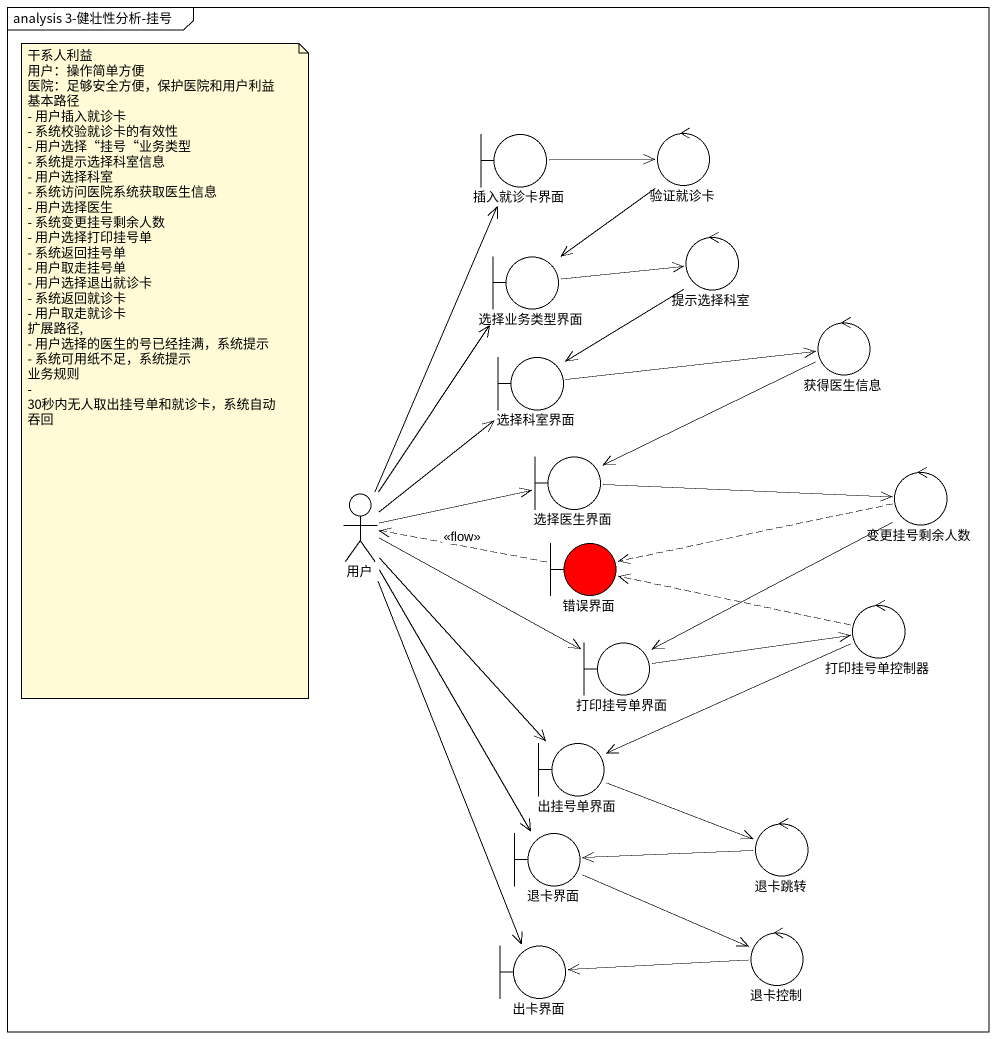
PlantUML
@startuml
mainframe analysis 3-健壮性分析-挂号
boundary 插入就诊卡界面
control 验证就诊卡
control 提示选择科室
boundary 选择业务类型界面
boundary 选择科室界面
control 获得医生信息
boundary 选择医生界面
actor 用户
control 变更挂号剩余人数
boundary 错误界面 #FF0000
control 打印挂号单控制器
boundary 打印挂号单界面
boundary 出挂号单界面
boundary 退卡界面
control 退卡跳转
boundary 出卡界面
control 退卡控制
插入就诊卡界面 -right-> 验证就诊卡
验证就诊卡 --> 选择业务类型界面
提示选择科室 --> 选择科室界面
选择业务类型界面 -right-> 提示选择科室
选择科室界面 -right-> 获得医生信息
获得医生信息 -left-> 选择医生界面
选择医生界面 -right-> 变更挂号剩余人数
用户 -up-> 插入就诊卡界面
用户 -up-> 选择业务类型界面
用户 -up-> 选择科室界面
用户 -right-> 选择医生界面
用户 -right-> 打印挂号单界面
用户 --> 出挂号单界面
用户 --> 退卡界面
用户 --> 出卡界面
变更挂号剩余人数 .left.> 错误界面
变更挂号剩余人数 -left-> 打印挂号单界面
错误界面 .left.> 用户 : <<flow>>
打印挂号单控制器 .left.> 错误界面
打印挂号单控制器 -left-> 出挂号单界面
打印挂号单界面 -right-> 打印挂号单控制器
出挂号单界面 -right-> 退卡跳转
退卡界面 -right-> 退卡控制
退卡跳转 -left-> 退卡界面
退卡控制 -left-> 出卡界面
note as N1
  干系人利益
  用户：操作简单方便
  医院：足够安全方便，保护医院和用户利益
  基本路径
  - 用户插入就诊卡
  - 系统校验就诊卡的有效性
  - 用户选择“挂号“业务类型
  - 系统提示选择科室信息
  - 用户选择科室
  - 系统访问医院系统获取医生信息
  - 用户选择医生
  - 系统变更挂号剩余人数
  - 用户选择打印挂号单
  - 系统返回挂号单
  - 用户取走挂号单
  - 用户选择退出就诊卡
  - 系统返回就诊卡
  - 用户取走就诊卡
  扩展路径,
  - 用户选择的医生的号已经挂满，系统提示
  - 系统可用纸不足，系统提示
  业务规则
  - 30秒内无人取出挂号单和就诊卡，系统自动吞回
end note
@enduml
